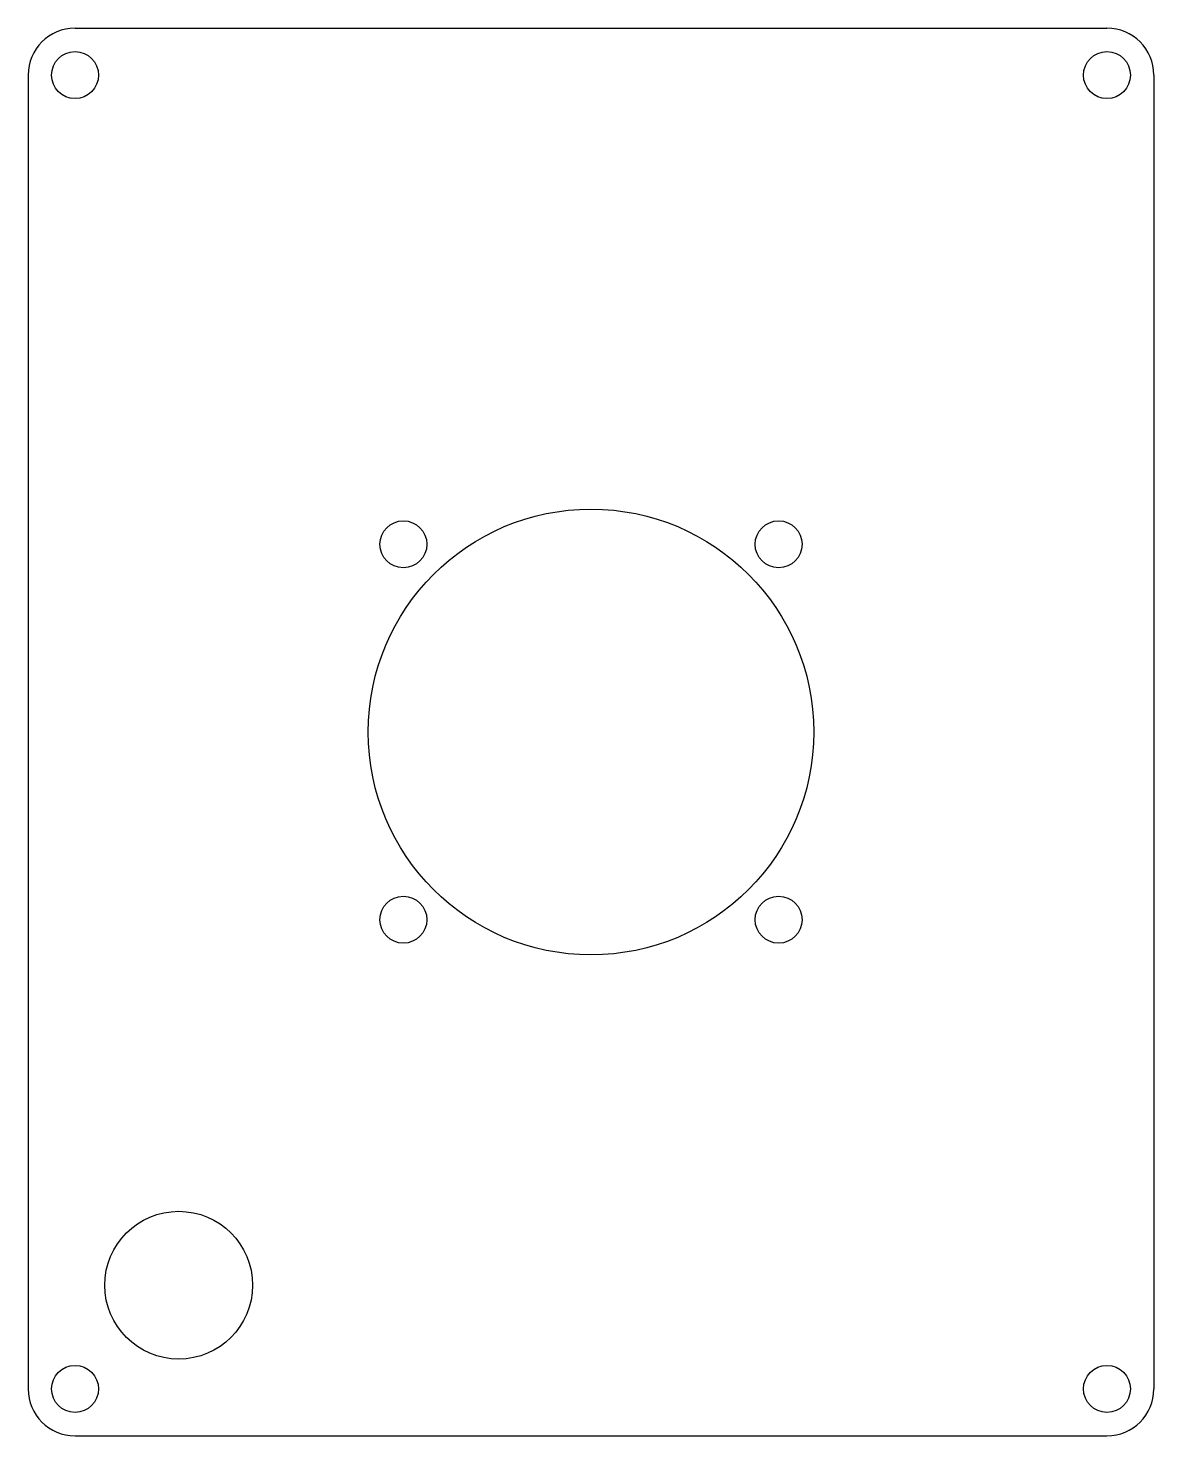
# Model space of a CAD drawing. Extents: x -4 to 92, y -116 to 4.
import ezdxf

# ---------------------------------------------------------------- set-up
doc = ezdxf.new("R2010")
doc.units = 0
doc.header["$MEASUREMENT"] = 0
doc.layers.add('MODELSKETCH_VISIBLE', color=7, linetype='CONTINUOUS')

msp = doc.modelspace()

# ---------------------------------------------------------------- linework, layer by layer
at = {"layer": 'MODELSKETCH_VISIBLE'}
for p, q in [((0, 4), (88, 4)), ((-4, 0), (-4, -112)), ((92, 0), (92, -112)), ((0, -116), (88, -116))]:
    msp.add_line(p, q, dxfattribs=at)
for centre, radius in [((0, 0), 2), ((88, 0), 2), ((44, -56), 19), ((28, -40), 2), ((60, -40), 2), ((28, -72), 2), ((60, -72), 2), ((8.84, -103.16), 6.3), ((0, -112), 2), ((88, -112), 2)]:
    msp.add_circle(centre, radius, dxfattribs=at)
for centre, start, end in [((0, 0), 90, 180), ((88, 0), 0, 90), ((0, -112), 180, 270), ((88, -112), 270, 0)]:
    msp.add_arc(centre, 4, start, end, dxfattribs=at)

doc.saveas('drawing.dxf')
